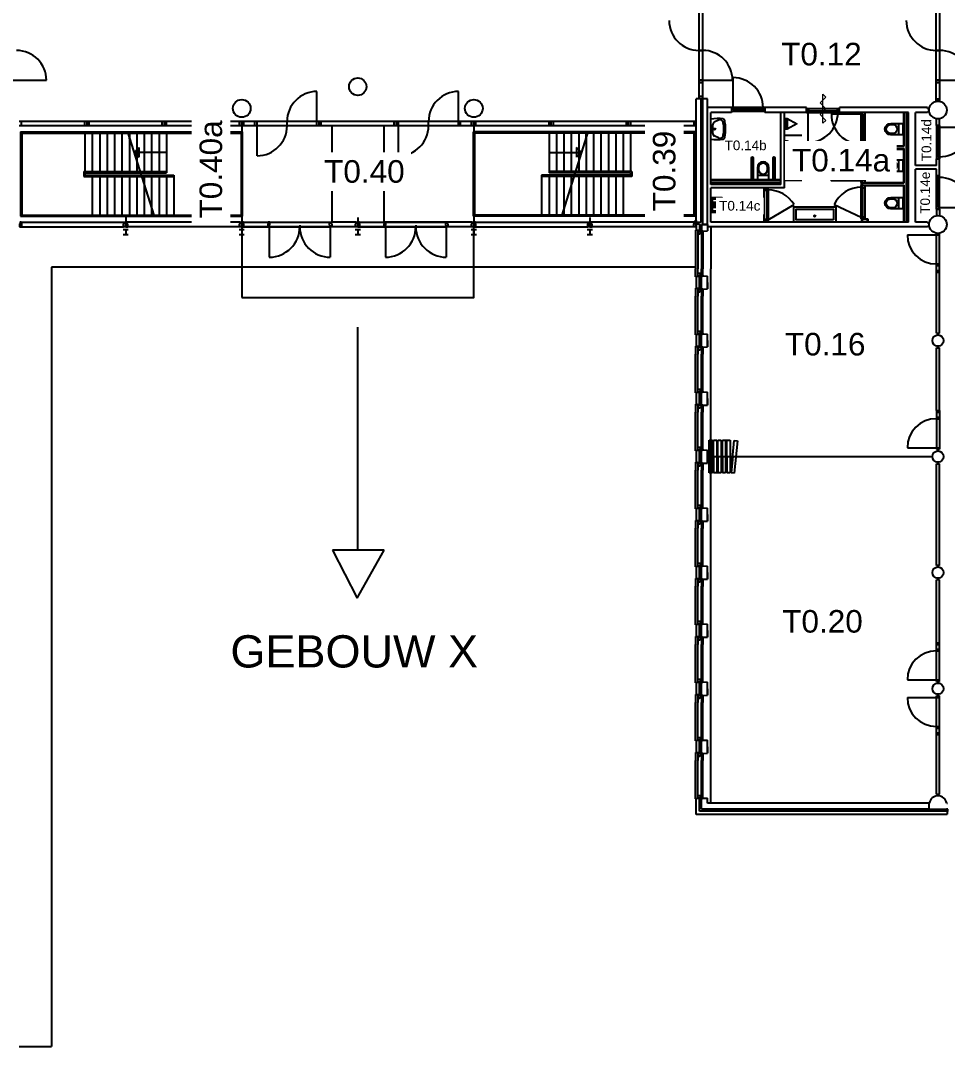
# Model space of a CAD drawing. Header units: millimetres. Extents: x 37323 to 141989, y 29562 to 82217.
# Drawn here: x 68860 to 97618, y 29939 to 61767 of the extents above; entities that cross this region are included whole.
import ezdxf
from ezdxf.enums import TextEntityAlignment as Align

# ---------------------------------------------------------------- set-up
doc = ezdxf.new("R2010")
doc.units = ezdxf.units.MM
doc.layers.get('0').update_dxf_attribs({"linetype": 'CONTINUOUS'})
for name, color, linetype in [('AL2100_BUITENWANDEN', 3, 'CONTINUOUS'), ('AL2200_BINNENWANDEN', 2, 'CONTINUOUS'), ('AL2400_TRAPPEN', 1, 'CONTINUOUS'), ('AL2800_DRAAGCONSTRUCTIE', 3, 'CONTINUOUS'), ('AL3100_BUITENWANDOPENING', 1, 'CONTINUOUS'), ('AL3200_BINNENWANDOPENING', 1, 'CONTINUOUS'), ('AL3300_VLOEROPENING', 8, 'CONTINUOUS'), ('AL4600-RUIMTENUMMER', 2, 'CONTINUOUS'), ('AL4600_RUIMTENUMMERS', 2, 'CONTINUOUS'), ('AL7400_SANITAIR', 1, 'CONTINUOUS'), ('AL7900_INRGEBOUW', 1, 'CONTINUOUS')]:
    doc.layers.add(name, color=color, linetype=linetype)
doc.styles.add('Arial', font='arial.ttf')

# ---------------------------------------------------------------- blocks, each defined once
blk = doc.blocks.new('AH28HA16')
for points in [[(-80, 76), (80, 76)], [(0, -76), (0, 76)], [(-80, -76), (80, -76)]]:
    blk.add_lwpolyline(points)
blk = doc.blocks.new('WAND TOILET')
at = {"linetype": 'Continuous'}
blk.add_line((120, -180), (120, 180), dxfattribs=at)
for points in [[(370, 180), (0, 180), (0, -180), (370, -180, 1)], [(370, -140, 1), (370, 140), (310, 140, 1), (310, -140)]]:
    blk.add_lwpolyline(points, format="xyb", close=True, dxfattribs=at)

msp = doc.modelspace()

# ---------------------------------------------------------------- linework, layer by layer
at = {"layer": 'AL2100_BUITENWANDEN'}
for p, q in [((89973, 59339), (89823, 59339)), ((89823, 55509), (89823, 59339)), ((89973, 55509), (89973, 59339)), ((90173, 59339), (90023, 59339)), ((90023, 55444), (90023, 59339)), ((90173, 55444), (90173, 59339)), ((89823, 55509), (89973, 55509)), ((89923, 55449), (89823, 55449)), ((89823, 55449), (89823, 55264)), ((89923, 55449), (89923, 55249)), ((89983, 55434), (90173, 55434)), ((89983, 55434), (89983, 55232)), ((90023, 55444), (90173, 55444)), ((90173, 55434), (90173, 55242)), ((89801, 55261), (89801, 54064)), ((89928, 55249), (89801, 55261)), ((89927, 55246), (89801, 55258)), ((89923, 55249), (89827, 55259)), ((89983, 55232), (90173, 55242)), ((89983, 55229), (90176, 55239)), ((90176, 55364), (90176, 55239)), ((89801, 53817), (89801, 54064)), ((89927, 53833), (89801, 53820)), ((89928, 53830), (89801, 53817)), ((89983, 53849), (90176, 53839)), ((89983, 53432), (89983, 53846)), ((89983, 53846), (90173, 53836)), ((90173, 53442), (90173, 53836)), ((90176, 53639), (90176, 53839)), ((90176, 53639), (90176, 53439)), ((89928, 53449), (89801, 53461)), ((89801, 53461), (89801, 53214)), ((89927, 53446), (89801, 53458)), ((89983, 53432), (90173, 53442)), ((89983, 53429), (90176, 53439)), ((89801, 52017), (89801, 52264)), ((89927, 52033), (89801, 52020)), ((89928, 52030), (89801, 52017)), ((89983, 52049), (90176, 52039)), ((89983, 51632), (89983, 52046)), ((89983, 52046), (90173, 52036)), ((90173, 51642), (90173, 52036)), ((90176, 51839), (90176, 52039)), ((89928, 51649), (89801, 51661)), ((89801, 51661), (89801, 51414)), ((89927, 51646), (89801, 51658)), ((89983, 51632), (90173, 51642)), ((89983, 51629), (90176, 51639)), ((90176, 51839), (90176, 51639)), ((89801, 50217), (89801, 50464)), ((89927, 50233), (89801, 50220)), ((89928, 50230), (89801, 50217)), ((89983, 50249), (90176, 50239)), ((89983, 50246), (90173, 50236)), ((89983, 49832), (89983, 50246)), ((90173, 49842), (90173, 50236)), ((90176, 50039), (90176, 50239)), ((90176, 50039), (90176, 49839)), ((89801, 49861), (89801, 49614)), ((89928, 49849), (89801, 49861)), ((89927, 49846), (89801, 49858)), ((89983, 49832), (90173, 49842)), ((89983, 49829), (90176, 49839)), ((89801, 48417), (89801, 48664)), ((89927, 48433), (89801, 48420)), ((89928, 48430), (89801, 48417)), ((89983, 48449), (90176, 48439)), ((89983, 48032), (89983, 48446)), ((89983, 48446), (90173, 48436)), ((90173, 48042), (90173, 48436)), ((90176, 48239), (90176, 48439)), ((89928, 48049), (89801, 48061)), ((89801, 48061), (89801, 47814)), ((90176, 48239), (90176, 48039)), ((89927, 48046), (89801, 48058)), ((89983, 48032), (90173, 48042)), ((89983, 48029), (90176, 48039)), ((89801, 46617), (89801, 46864)), ((89927, 46633), (89801, 46620)), ((89928, 46630), (89801, 46617)), ((89983, 46649), (90176, 46639)), ((89983, 46232), (89983, 46646)), ((89983, 46646), (90173, 46636)), ((90173, 46242), (90173, 46636)), ((90176, 46439), (90176, 46639)), ((89928, 46249), (89801, 46261)), ((89801, 46261), (89801, 46014)), ((89927, 46246), (89801, 46258)), ((89983, 46232), (90173, 46242)), ((89983, 46229), (90176, 46239)), ((90176, 46439), (90176, 46239)), ((89801, 44817), (89801, 45064)), ((89927, 44833), (89801, 44820)), ((89928, 44830), (89801, 44817)), ((89983, 44849), (90176, 44839)), ((89983, 44432), (89983, 44846)), ((89983, 44846), (90173, 44836)), ((90173, 44442), (90173, 44836)), ((90176, 44639), (90176, 44839)), ((90176, 44639), (90176, 44439)), ((89928, 44449), (89801, 44461)), ((89801, 44461), (89801, 44214)), ((89927, 44446), (89801, 44458)), ((89983, 44432), (90173, 44442)), ((89983, 44429), (90176, 44439)), ((89801, 43017), (89801, 43264)), ((89927, 43033), (89801, 43020)), ((89928, 43030), (89801, 43017)), ((89983, 43049), (90176, 43039)), ((89983, 42632), (89983, 43046)), ((89983, 43046), (90173, 43036)), ((90173, 42642), (90173, 43036)), ((90176, 42839), (90176, 43039)), ((89928, 42649), (89801, 42661)), ((89801, 42661), (89801, 42414)), ((89927, 42646), (89801, 42658)), ((90176, 42839), (90176, 42639)), ((89983, 42632), (90173, 42642)), ((89983, 42629), (90176, 42639)), ((89801, 41217), (89801, 41464)), ((89927, 41233), (89801, 41220)), ((89928, 41230), (89801, 41217)), ((89983, 41249), (90176, 41239)), ((89983, 40832), (89983, 41246)), ((89983, 41246), (90173, 41236)), ((90173, 40842), (90173, 41236)), ((90176, 41039), (90176, 41239)), ((89928, 40849), (89801, 40861)), ((89801, 40861), (89801, 40614)), ((89927, 40846), (89801, 40858)), ((89983, 40832), (90173, 40842)), ((89983, 40829), (90176, 40839)), ((90176, 41039), (90176, 40839)), ((89801, 39417), (89801, 39664)), ((89927, 39433), (89801, 39420)), ((89928, 39430), (89801, 39417)), ((89983, 39449), (90176, 39439)), ((89983, 39032), (89983, 39446)), ((89983, 39446), (90173, 39436)), ((90173, 39042), (90173, 39436)), ((90176, 39239), (90176, 39439)), ((90176, 39239), (90176, 39039)), ((89928, 39049), (89801, 39061)), ((89801, 39061), (89801, 38814)), ((89927, 39046), (89801, 39058)), ((89983, 39032), (90173, 39042)), ((89983, 39029), (90176, 39039)), ((89801, 37617), (89801, 37864)), ((89927, 37633), (89801, 37620)), ((89928, 37630), (89801, 37617)), ((89823, 37139), (89823, 37614)), ((89923, 37629), (89827, 37619)), ((89923, 37239), (89923, 37629)), ((89983, 37649), (90176, 37639)), ((89983, 37646), (90173, 37636)), ((89983, 37299), (89983, 37646)), ((90173, 37489), (90173, 37636)), ((90176, 37492), (90176, 37639)), ((93997, 37239), (89923, 37239)), ((93997, 37299), (89983, 37299)), ((93997, 37489), (90173, 37489)), ((97052, 37299), (93976, 37299)), ((97613, 37239), (93983, 37239)), ((97052, 37489), (93986, 37489)), ((97052, 37299), (97052, 37489)), ((97052, 37299), (97630, 37299)), ((97593, 37492), (97623, 37492)), ((97593, 37489), (97620, 37489)), ((97613, 37239), (97603, 37144)), ((93997, 37139), (89823, 37139)), ((97598, 37139), (93997, 37139))]:
    msp.add_line(p, q, dxfattribs=at)
for points in [[(89823, 53464, 0.385314), (89827, 53459), (89923, 53449), (89923, 53829), (89827, 53819, 0.385314), (89823, 53814), (89823, 53464)], [(89823, 51664, 0.385314), (89827, 51659), (89923, 51649), (89923, 52029), (89827, 52019, 0.385314), (89823, 52014), (89823, 51664)], [(89823, 49864, 0.385314), (89827, 49859), (89923, 49849), (89923, 50229), (89827, 50219, 0.385314), (89823, 50214), (89823, 49864)], [(89823, 48064, 0.385314), (89827, 48059), (89923, 48049), (89923, 48429), (89827, 48419, 0.385314), (89823, 48414), (89823, 48064)], [(89823, 46264, 0.385314), (89827, 46259), (89923, 46249), (89923, 46629), (89827, 46619, 0.385314), (89823, 46614), (89823, 46264)], [(89823, 44464, 0.385314), (89827, 44459), (89923, 44449), (89923, 44829), (89827, 44819, 0.385314), (89823, 44814), (89823, 44464)], [(89823, 42664, 0.385314), (89827, 42659), (89923, 42649), (89923, 43029), (89827, 43019, 0.385314), (89823, 43014), (89823, 42664)], [(89823, 40864, 0.385314), (89827, 40859), (89923, 40849), (89923, 41229), (89827, 41219, 0.385314), (89823, 41214), (89823, 40864)], [(89823, 39064, 0.385314), (89827, 39059), (89923, 39049), (89923, 39429), (89827, 39419, 0.385314), (89823, 39414), (89823, 39064)]]:
    msp.add_lwpolyline(points, format="xyb", dxfattribs=at)
for points in [[(90276, 53214), (90276, 53639), (90276, 54064)], [(90276, 51414), (90276, 51839), (90276, 52264)], [(90276, 49614), (90276, 50039), (90276, 50464)], [(90276, 47814), (90276, 48239), (90276, 48664)], [(90276, 46014), (90276, 46439), (90276, 46864)], [(90276, 44214), (90276, 44639), (90276, 45064)], [(90276, 42414), (90276, 42839), (90276, 43264)], [(90276, 40614), (90276, 41039), (90276, 41464)], [(90276, 38814), (90276, 39239), (90276, 39664)]]:
    msp.add_lwpolyline(points, dxfattribs=at)
for centre, radius in [((75723, 59039), 275), ((82923, 59039), 275), ((97323, 51839), 175), ((97323, 48239), 175), ((97323, 44639), 175), ((97323, 41039), 175)]:
    msp.add_circle(centre, radius, dxfattribs=at)
at = {"layer": 'AL2100_BUITENWANDEN', "ltscale": 50}
for centre in [(97323, 58989), (97323, 55439)]:
    msp.add_circle(centre, 275, dxfattribs=at)
at = {"layer": 'AL2100_BUITENWANDEN'}
for centre, radius, start, end in [((89828, 55264), 5, 180, 264.2894), ((89828, 37614), 5, 95.7106, 180), ((97323, 37439), 275, 10.4757, 169.5243), ((97598, 37144), 5, 270, 354.2894)]:
    msp.add_arc(centre, radius, start, end, dxfattribs=at)
at = {"layer": 'AL2200_BINNENWANDEN', "ltscale": 50}
for p, q in [((90919, 59064), (90173, 59064)), ((90919, 58914), (90279, 58914)), ((90279, 56684), (90279, 58914)), ((90919, 59064), (90919, 58914)), ((93239, 59064), (91949, 59064)), ((91949, 59064), (91949, 58914)), ((93239, 58914), (91949, 58914)), ((92449, 56684), (92449, 58914)), ((92559, 56574), (92559, 58914)), ((93239, 58914), (93239, 59064)), ((96998, 59064), (94269, 59064)), ((94269, 58914), (94269, 59064)), ((96409, 58914), (94269, 58914)), ((96259, 57880), (96259, 58914)), ((96271, 57868), (96271, 58914)), ((96346, 55514), (96346, 58914)), ((96409, 55514), (96409, 58914)), ((96998, 58914), (96623, 58914)), ((96623, 57269), (96623, 58914)), ((96998, 59039), (96998, 59064)), ((96998, 59039), (97052, 59039)), ((96998, 58914), (96998, 58939)), ((96998, 58939), (97052, 58939)), ((97273, 58513), (97273, 58719)), ((97373, 58513), (97373, 58719)), ((94945, 57880), (95059, 57880)), ((94945, 57880), (94945, 57780)), ((94945, 57780), (95059, 57780)), ((94945, 57780), (95059, 57780)), ((94955, 57880), (96259, 57880)), ((94955, 57880), (94955, 57780)), ((94955, 57780), (96259, 57780)), ((94967, 57868), (96271, 57868)), ((94967, 57868), (94967, 57793)), ((94967, 57793), (96271, 57793)), ((96259, 56746), (96259, 57780)), ((96271, 56734), (96271, 57793)), ((97273, 57269), (97273, 57479)), ((97373, 56949), (97373, 57479)), ((97273, 57269), (96623, 57269)), ((96623, 55514), (96623, 57159)), ((97273, 57159), (96623, 57159)), ((97273, 57083), (97273, 57159)), ((97273, 56949), (97273, 57159)), ((90279, 56834), (92449, 56834)), ((90279, 56822), (92449, 56822)), ((90279, 56747), (92449, 56747)), ((92449, 56684), (90279, 56684)), ((94945, 56746), (94945, 56646)), ((94955, 56746), (96259, 56746)), ((94955, 56746), (94955, 56646)), ((94967, 56734), (96271, 56734)), ((94967, 56734), (94967, 56659)), ((94967, 56659), (96271, 56659)), ((96271, 55514), (96271, 56659)), ((92559, 56574), (90279, 56574)), ((90279, 55514), (90279, 56574)), ((94955, 56646), (96259, 56646)), ((96259, 55514), (96259, 56646)), ((97273, 55915), (97273, 55709)), ((97373, 55915), (97373, 55709)), ((96409, 55514), (90279, 55514)), ((94955, 55612), (94955, 55514)), ((94955, 55612), (95142, 55612)), ((94967, 55600), (94967, 55514)), ((94967, 55600), (95130, 55600)), ((95130, 55600), (95130, 55514)), ((95142, 55612), (95142, 55514)), ((96998, 55514), (96623, 55514)), ((96998, 55514), (96998, 55489)), ((96998, 55489), (97052, 55489)), ((96998, 55389), (96998, 55364)), ((96998, 55389), (97052, 55389)), ((96998, 55364), (90176, 55364))]:
    msp.add_line(p, q, dxfattribs=at)
at = {"layer": 'AL2200_BINNENWANDEN'}
for p, q in [((97273, 58513), (97373, 58513)), ((97273, 57479), (97373, 57479)), ((97273, 56949), (97373, 56949)), ((91920, 56559), (91920, 56574)), ((92059, 56559), (92059, 56574)), ((97273, 55915), (97373, 55915)), ((90173, 55434), (90173, 55444)), ((91920, 55529), (91920, 55514)), ((92059, 55529), (92059, 55514)), ((90276, 55364), (90276, 54064)), ((97273, 52064), (97273, 53964)), ((97273, 53964), (97373, 53964)), ((97373, 52064), (97373, 53964)), ((97273, 52064), (97373, 52064)), ((97305, 52013), (97305, 52064)), ((97341, 52013), (97341, 52064)), ((97273, 49664), (97273, 51614)), ((97273, 51614), (97373, 51614)), ((97305, 51614), (97305, 51665)), ((97341, 51614), (97341, 51665)), ((97373, 49664), (97373, 51614)), ((97273, 49664), (97373, 49664)), ((97305, 48413), (97305, 48464)), ((97341, 48413), (97341, 48464)), ((90176, 48257), (90227, 48257)), ((90176, 48221), (90227, 48221)), ((90227, 48189), (90227, 48289)), ((90227, 48239), (97149, 48239)), ((90362, 48189), (90362, 48289)), ((90496, 48189), (90496, 48289)), ((90636, 48189), (90636, 48289)), ((90771, 48189), (90771, 48289)), ((90949, 48187), (90959, 48287)), ((97305, 48014), (97305, 48065)), ((97341, 48014), (97341, 48065)), ((97273, 48014), (97373, 48014)), ((97273, 44864), (97273, 48014)), ((97373, 44864), (97373, 48014)), ((97373, 44864), (97273, 44864)), ((97305, 44813), (97305, 44864)), ((97341, 44813), (97341, 44864)), ((97373, 44414), (97273, 44414)), ((97273, 42464), (97273, 44414)), ((97305, 44414), (97305, 44465)), ((97341, 44414), (97341, 44465)), ((97373, 42464), (97373, 44414)), ((97273, 42464), (97373, 42464)), ((97305, 41213), (97305, 41264)), ((97341, 41213), (97341, 41264)), ((97305, 40814), (97305, 40865)), ((97341, 40814), (97341, 40865)), ((97273, 37764), (97273, 39614)), ((97273, 39614), (97373, 39614)), ((97373, 37764), (97373, 39614)), ((97273, 37764), (97373, 37764)), ((97305, 37713), (97305, 37764)), ((97341, 37713), (97341, 37764))]:
    msp.add_line(p, q, dxfattribs=at)
at = {"layer": 'AL2400_TRAPPEN'}
for p, q in [((68863, 58310), (72184, 58310)), ((68863, 58310), (68863, 55699)), ((68897, 58276), (72195, 58276)), ((68897, 58276), (68897, 55733)), ((70858, 58276), (70858, 57078)), ((71088, 58276), (71088, 57078)), ((71318, 58276), (71318, 57078)), ((71548, 58276), (71548, 57078)), ((71778, 58276), (71778, 57078)), ((72008, 58276), (72008, 57078)), ((72184, 58310), (73388, 58310)), ((72184, 58310), (72991, 55733)), ((72195, 58276), (73388, 58276)), ((72238, 58097), (72238, 58276)), ((72238, 58276), (72238, 57078)), ((72468, 58276), (72468, 57301)), ((72698, 58276), (72698, 57078)), ((72928, 58276), (72928, 57078)), ((73158, 58276), (73158, 57078)), ((73388, 58310), (75740, 58310)), ((73388, 58276), (75706, 58276)), ((73388, 58276), (73388, 57044)), ((75706, 58276), (75706, 55733)), ((75740, 58310), (75740, 55699)), ((85257, 58310), (82906, 58310)), ((82906, 58310), (82906, 55699)), ((85257, 58276), (82940, 58276)), ((82940, 58276), (82940, 55733)), ((86461, 58310), (85257, 58310)), ((86451, 58276), (85257, 58276)), ((85257, 58276), (85257, 57044)), ((85487, 58276), (85487, 57078)), ((86461, 58310), (85654, 55733)), ((85717, 58276), (85717, 57078)), ((85947, 58276), (85947, 57078)), ((86177, 58276), (86177, 57301)), ((86407, 58097), (86407, 58276)), ((86407, 58276), (86407, 57078)), ((89749, 58276), (86451, 58276)), ((89783, 58310), (86461, 58310)), ((86637, 58276), (86637, 57078)), ((86867, 58276), (86867, 57078)), ((87097, 58276), (87097, 57078)), ((87327, 58276), (87327, 57078)), ((87557, 58276), (87557, 57078)), ((87787, 58276), (87787, 57078)), ((89749, 58276), (89749, 55733)), ((89783, 58310), (89783, 55699)), ((72382, 57677), (72532, 57827)), ((73388, 57677), (72382, 57677)), ((72382, 57677), (72532, 57527)), ((72532, 57827), (72532, 57527)), ((85257, 57677), (86263, 57677)), ((86263, 57677), (86113, 57827)), ((86113, 57827), (86113, 57527)), ((86263, 57677), (86113, 57527)), ((72468, 57301), (72468, 57078)), ((86177, 57301), (86177, 57078)), ((70824, 57078), (72570, 57078)), ((70824, 57078), (70824, 56930)), ((70858, 57044), (72580, 57044)), ((70858, 57044), (70858, 56964)), ((72570, 57078), (73388, 57078)), ((72580, 57044), (73388, 57044)), ((86076, 57078), (85257, 57078)), ((86065, 57044), (85257, 57044)), ((87787, 57044), (86065, 57044)), ((87821, 57078), (86076, 57078)), ((87787, 57044), (87787, 56964)), ((87821, 57078), (87821, 56930)), ((70824, 56930), (73618, 56930)), ((70858, 56964), (73618, 56964)), ((71088, 56930), (71088, 55733)), ((71318, 56930), (71318, 55733)), ((71548, 56930), (71548, 55733)), ((71778, 56930), (71778, 55733)), ((72008, 56930), (72008, 55733)), ((72238, 56930), (72238, 55733)), ((72468, 56930), (72468, 55733)), ((72698, 56930), (72698, 55733)), ((72928, 56930), (72928, 55733)), ((73158, 56930), (73158, 55733)), ((73388, 56930), (73388, 55733)), ((73618, 56964), (73618, 55733)), ((87787, 56964), (85027, 56964)), ((85027, 56964), (85027, 55733)), ((87821, 56930), (85027, 56930)), ((85257, 56930), (85257, 55733)), ((85487, 56930), (85487, 55733)), ((85717, 56930), (85717, 55733)), ((85947, 56930), (85947, 55733)), ((86177, 56930), (86177, 55733)), ((86407, 56930), (86407, 55733)), ((86637, 56930), (86637, 55733)), ((86867, 56930), (86867, 55733)), ((87097, 56930), (87097, 55733)), ((87327, 56930), (87327, 55733)), ((87557, 56930), (87557, 55733)), ((68863, 55699), (75740, 55699)), ((68897, 55733), (75706, 55733)), ((89783, 55699), (82906, 55699)), ((89749, 55733), (82940, 55733))]:
    msp.add_line(p, q, dxfattribs=at)
at = {"layer": 'AL2800_DRAAGCONSTRUCTIE'}
for p, q in [((72123, 55659), (72123, 55509)), ((75723, 55659), (75723, 55509)), ((79323, 55659), (79323, 55509)), ((82923, 55659), (82923, 55509)), ((86523, 55659), (86523, 55509)), ((89798, 54118), (69823, 54118)), ((69823, 54118), (69823, 29939)), ((68823, 29939), (69823, 29939))]:
    msp.add_line(p, q, dxfattribs=at)
at = {"layer": 'AL3100_BUITENWANDOPENING'}
for p, q in [((68883, 55509), (72073, 55509)), ((72056, 55458), (72073, 55458)), ((72056, 55370), (72056, 55458)), ((72073, 55509), (72123, 55509)), ((72073, 55458), (72073, 55509)), ((72113, 55469), (72123, 55469)), ((72113, 55469), (72113, 55410)), ((72123, 55410), (72113, 55410)), ((72123, 55509), (72123, 55469)), ((72173, 55509), (72123, 55509)), ((72133, 55469), (72123, 55469)), ((72123, 55410), (72123, 55370)), ((72123, 55410), (72133, 55410)), ((72133, 55469), (72133, 55410)), ((75673, 55509), (72173, 55509)), ((72173, 55458), (72173, 55509)), ((72190, 55458), (72173, 55458)), ((72190, 55370), (72190, 55458)), ((75656, 55370), (75656, 55458)), ((75656, 55458), (75673, 55458)), ((75673, 55458), (75673, 55509)), ((75673, 55509), (75723, 55509)), ((75713, 55469), (75723, 55469)), ((75713, 55469), (75713, 55410)), ((75723, 55410), (75713, 55410)), ((75773, 55509), (75723, 55509)), ((75723, 55509), (75723, 55469)), ((75733, 55469), (75723, 55469)), ((75723, 55410), (75733, 55410)), ((75723, 55410), (75723, 55370)), ((75733, 55469), (75733, 55410)), ((75773, 55458), (75773, 55509)), ((75773, 55509), (76545, 55509)), ((75790, 55458), (75773, 55458)), ((75790, 55370), (75790, 55458)), ((76528, 55458), (76528, 55370)), ((76545, 55458), (76528, 55458)), ((76545, 55509), (76545, 55458)), ((76595, 55509), (76545, 55509)), ((76578, 55370), (76578, 55421)), ((76578, 55421), (76595, 55421)), ((76595, 55509), (78450, 55509)), ((76595, 55421), (76595, 55509)), ((77523, 55421), (77523, 55370)), ((78450, 55421), (78450, 55509)), ((78450, 55509), (78500, 55509)), ((78467, 55421), (78450, 55421)), ((78467, 55370), (78467, 55421)), ((79273, 55509), (78500, 55509)), ((78500, 55509), (78500, 55458)), ((78500, 55458), (78517, 55458)), ((78517, 55458), (78517, 55370)), ((79256, 55458), (79273, 55458)), ((79256, 55370), (79256, 55458)), ((79273, 55509), (79323, 55509)), ((79273, 55458), (79273, 55509)), ((79313, 55469), (79313, 55410)), ((79313, 55469), (79323, 55469)), ((79323, 55410), (79313, 55410)), ((79323, 55509), (79323, 55469)), ((79373, 55509), (79323, 55509)), ((79333, 55469), (79323, 55469)), ((79323, 55410), (79323, 55370)), ((79323, 55410), (79333, 55410)), ((79333, 55469), (79333, 55410)), ((79373, 55458), (79373, 55509)), ((79373, 55509), (80145, 55509)), ((79390, 55458), (79373, 55458)), ((79390, 55370), (79390, 55458)), ((80145, 55458), (80128, 55458)), ((80128, 55458), (80128, 55370)), ((80195, 55509), (80145, 55509)), ((80145, 55509), (80145, 55458)), ((80178, 55421), (80195, 55421)), ((80178, 55370), (80178, 55421)), ((80195, 55509), (82050, 55509)), ((80195, 55421), (80195, 55509)), ((81123, 55421), (81123, 55370)), ((82050, 55509), (82100, 55509)), ((82050, 55421), (82050, 55509)), ((82067, 55421), (82050, 55421)), ((82067, 55370), (82067, 55421)), ((82873, 55509), (82100, 55509)), ((82100, 55509), (82100, 55458)), ((82100, 55458), (82117, 55458)), ((82117, 55458), (82117, 55370)), ((82856, 55370), (82856, 55458)), ((82856, 55458), (82873, 55458)), ((82873, 55458), (82873, 55509)), ((82873, 55509), (82923, 55509)), ((82913, 55469), (82923, 55469)), ((82913, 55469), (82913, 55410)), ((82923, 55410), (82913, 55410)), ((82973, 55509), (82923, 55509)), ((82923, 55509), (82923, 55469)), ((82933, 55469), (82923, 55469)), ((82923, 55410), (82933, 55410)), ((82923, 55410), (82923, 55370)), ((82933, 55469), (82933, 55410)), ((82973, 55509), (86473, 55509)), ((82973, 55458), (82973, 55509)), ((82990, 55458), (82973, 55458)), ((82990, 55370), (82990, 55458)), ((86456, 55370), (86456, 55458)), ((86456, 55458), (86473, 55458)), ((86473, 55458), (86473, 55509)), ((86473, 55509), (86523, 55509)), ((86513, 55469), (86523, 55469)), ((86513, 55469), (86513, 55410)), ((86523, 55410), (86513, 55410)), ((86523, 55509), (86523, 55469)), ((86573, 55509), (86523, 55509)), ((86533, 55469), (86523, 55469)), ((86523, 55410), (86523, 55370)), ((86523, 55410), (86533, 55410)), ((86533, 55469), (86533, 55410)), ((89763, 55509), (86573, 55509)), ((86573, 55458), (86573, 55509)), ((86590, 55458), (86573, 55458)), ((86590, 55370), (86590, 55458)), ((89788, 55559), (89823, 55559)), ((89788, 55509), (89788, 55559)), ((89810, 55509), (89788, 55509)), ((89823, 55513), (89810, 55513)), ((89810, 55513), (89810, 55509)), ((89823, 55559), (89823, 55513)), ((68900, 55370), (72056, 55370)), ((72123, 55370), (72056, 55370)), ((72123, 55370), (72190, 55370)), ((75656, 55370), (72190, 55370)), ((75723, 55370), (75656, 55370)), ((75723, 55370), (75790, 55370)), ((75790, 55370), (76528, 55370)), ((76528, 55370), (76578, 55370)), ((76578, 55370), (76578, 54425)), ((76578, 55370), (78467, 55370)), ((78467, 55370), (78467, 54425)), ((78517, 55370), (78467, 55370)), ((79256, 55370), (78517, 55370)), ((79323, 55370), (79256, 55370)), ((79323, 55370), (79390, 55370)), ((79390, 55370), (80128, 55370)), ((80128, 55370), (80178, 55370)), ((80178, 55370), (80178, 54425)), ((80178, 55370), (82067, 55370)), ((82067, 55370), (82067, 54425)), ((82117, 55370), (82067, 55370)), ((82856, 55370), (82117, 55370)), ((82923, 55370), (82856, 55370)), ((82923, 55370), (82990, 55370)), ((82990, 55370), (86456, 55370)), ((86523, 55370), (86456, 55370)), ((86523, 55370), (86590, 55370)), ((89746, 55370), (86590, 55370)), ((89869, 55149), (89869, 54064)), ((89983, 55219), (89983, 55214)), ((89987, 55219), (89983, 55219)), ((89983, 55214), (90033, 55214)), ((89983, 55166), (89983, 54064)), ((90033, 55232), (89987, 55229)), ((89987, 55229), (89987, 55219)), ((90033, 55214), (90033, 55232)), ((90033, 55214), (90033, 54064)), ((89869, 53929), (89869, 54064)), ((89983, 53912), (89983, 54064)), ((89983, 53859), (89983, 53864)), ((89983, 53864), (90033, 53864)), ((89987, 53859), (89983, 53859)), ((89987, 53849), (89987, 53859)), ((90033, 53846), (89987, 53849)), ((90033, 53864), (90033, 54065)), ((90033, 53864), (90033, 53846)), ((89801, 52264), (89801, 53214)), ((89869, 52264), (89869, 53214)), ((89987, 53419), (89983, 53419)), ((89983, 53419), (89983, 53414)), ((89983, 53414), (90033, 53414)), ((89983, 53366), (89983, 53214)), ((89983, 52264), (89983, 53214)), ((90033, 53432), (89987, 53429)), ((89987, 53429), (89987, 53419)), ((90033, 53414), (90033, 53432)), ((90033, 53414), (90033, 53213)), ((90033, 52264), (90033, 53214)), ((90276, 52264), (90276, 53214)), ((89869, 52129), (89869, 52264)), ((89983, 52112), (89983, 52264)), ((90033, 52064), (90033, 52265)), ((89983, 52059), (89983, 52064)), ((89983, 52064), (90033, 52064)), ((89987, 52059), (89983, 52059)), ((89987, 52049), (89987, 52059)), ((90033, 52046), (89987, 52049)), ((90033, 52064), (90033, 52046)), ((89987, 51619), (89983, 51619)), ((89983, 51619), (89983, 51614)), ((89983, 51614), (90033, 51614)), ((89983, 51566), (89983, 51414)), ((90033, 51632), (89987, 51629)), ((89987, 51629), (89987, 51619)), ((90033, 51614), (90033, 51632)), ((90033, 51614), (90033, 51413)), ((89801, 50464), (89801, 51414)), ((89869, 50464), (89869, 51414)), ((89983, 50464), (89983, 51414)), ((90033, 50464), (90033, 51414)), ((90276, 50464), (90276, 51414)), ((89869, 50329), (89869, 50464)), ((89983, 50312), (89983, 50464)), ((90033, 50264), (90033, 50465)), ((89983, 50259), (89983, 50264)), ((89983, 50264), (90033, 50264)), ((89987, 50259), (89983, 50259)), ((89987, 50249), (89987, 50259)), ((90033, 50246), (89987, 50249)), ((90033, 50264), (90033, 50246)), ((89987, 49819), (89983, 49819)), ((89983, 49819), (89983, 49814)), ((89983, 49814), (90033, 49814)), ((89983, 49766), (89983, 49614)), ((90033, 49832), (89987, 49829)), ((89987, 49829), (89987, 49819)), ((90033, 49814), (90033, 49832)), ((90033, 49814), (90033, 49613)), ((89801, 48664), (89801, 49614)), ((89869, 48664), (89869, 49614)), ((89983, 48664), (89983, 49614)), ((90033, 48664), (90033, 49614)), ((90276, 48664), (90276, 49614)), ((89869, 48529), (89869, 48664)), ((89983, 48512), (89983, 48664)), ((89983, 48459), (89983, 48464)), ((89983, 48464), (90033, 48464)), ((89987, 48459), (89983, 48459)), ((89987, 48449), (89987, 48459)), ((90033, 48446), (89987, 48449)), ((90033, 48464), (90033, 48665)), ((90033, 48464), (90033, 48446)), ((89801, 46864), (89801, 47814)), ((89869, 46864), (89869, 47814)), ((89987, 48019), (89983, 48019)), ((89983, 48019), (89983, 48014)), ((89983, 48014), (90033, 48014)), ((89983, 47966), (89983, 47814)), ((89983, 46864), (89983, 47814)), ((90033, 48032), (89987, 48029)), ((89987, 48029), (89987, 48019)), ((90033, 48014), (90033, 48032)), ((90033, 48014), (90033, 47813)), ((90033, 46864), (90033, 47814)), ((90276, 46864), (90276, 47814)), ((89869, 46729), (89869, 46864)), ((89983, 46712), (89983, 46864)), ((90033, 46664), (90033, 46865)), ((89983, 46659), (89983, 46664)), ((89983, 46664), (90033, 46664)), ((89987, 46659), (89983, 46659)), ((89987, 46649), (89987, 46659)), ((90033, 46646), (89987, 46649)), ((90033, 46664), (90033, 46646)), ((89987, 46219), (89983, 46219)), ((89983, 46219), (89983, 46214)), ((89983, 46214), (90033, 46214)), ((89983, 46166), (89983, 46014)), ((90033, 46232), (89987, 46229)), ((89987, 46229), (89987, 46219)), ((90033, 46214), (90033, 46232)), ((90033, 46214), (90033, 46013)), ((89801, 45064), (89801, 46014)), ((89869, 45064), (89869, 46014)), ((89983, 45064), (89983, 46014)), ((90033, 45064), (90033, 46014)), ((90276, 45064), (90276, 46014)), ((89869, 44929), (89869, 45064)), ((89983, 44912), (89983, 45064)), ((90033, 44864), (90033, 45065)), ((89983, 44859), (89983, 44864)), ((89983, 44864), (90033, 44864)), ((89987, 44859), (89983, 44859)), ((89987, 44849), (89987, 44859)), ((90033, 44846), (89987, 44849)), ((90033, 44864), (90033, 44846)), ((89987, 44419), (89983, 44419)), ((89983, 44419), (89983, 44414)), ((89983, 44414), (90033, 44414)), ((89983, 44366), (89983, 44214)), ((90033, 44432), (89987, 44429)), ((89987, 44429), (89987, 44419)), ((90033, 44414), (90033, 44432)), ((90033, 44414), (90033, 44213)), ((89801, 43264), (89801, 44214)), ((89869, 43264), (89869, 44214)), ((89983, 43264), (89983, 44214)), ((90033, 43264), (90033, 44214)), ((90276, 43264), (90276, 44214)), ((89869, 43129), (89869, 43264)), ((89983, 43112), (89983, 43264)), ((89983, 43059), (89983, 43064)), ((89983, 43064), (90033, 43064)), ((89987, 43059), (89983, 43059)), ((89987, 43049), (89987, 43059)), ((90033, 43046), (89987, 43049)), ((90033, 43064), (90033, 43265)), ((90033, 43064), (90033, 43046)), ((89801, 41464), (89801, 42414)), ((89869, 41464), (89869, 42414)), ((89987, 42619), (89983, 42619)), ((89983, 42619), (89983, 42614)), ((89983, 42614), (90033, 42614)), ((89983, 42566), (89983, 42414)), ((89983, 41464), (89983, 42414)), ((90033, 42632), (89987, 42629)), ((89987, 42629), (89987, 42619)), ((90033, 42614), (90033, 42632)), ((90033, 42614), (90033, 42413)), ((90033, 41464), (90033, 42414)), ((90276, 41464), (90276, 42414)), ((89869, 41329), (89869, 41464)), ((89983, 41312), (89983, 41464)), ((90033, 41264), (90033, 41465)), ((89983, 41259), (89983, 41264)), ((89983, 41264), (90033, 41264)), ((89987, 41259), (89983, 41259)), ((89987, 41249), (89987, 41259)), ((90033, 41246), (89987, 41249)), ((90033, 41264), (90033, 41246)), ((89987, 40819), (89983, 40819)), ((89983, 40819), (89983, 40814)), ((89983, 40814), (90033, 40814)), ((89983, 40766), (89983, 40614)), ((90033, 40832), (89987, 40829)), ((89987, 40829), (89987, 40819)), ((90033, 40814), (90033, 40832)), ((90033, 40814), (90033, 40613)), ((89801, 39664), (89801, 40614)), ((89869, 39664), (89869, 40614)), ((89983, 39664), (89983, 40614)), ((90033, 39664), (90033, 40614)), ((90276, 39664), (90276, 40614)), ((89869, 39529), (89869, 39664)), ((89983, 39512), (89983, 39664)), ((90033, 39464), (90033, 39665)), ((89983, 39459), (89983, 39464)), ((89983, 39464), (90033, 39464)), ((89987, 39459), (89983, 39459)), ((89987, 39449), (89987, 39459)), ((90033, 39446), (89987, 39449)), ((90033, 39464), (90033, 39446)), ((89987, 39019), (89983, 39019)), ((89983, 39019), (89983, 39014)), ((89983, 39014), (90033, 39014)), ((89983, 38966), (89983, 38814)), ((90033, 39032), (89987, 39029)), ((89987, 39029), (89987, 39019)), ((90033, 39014), (90033, 39032)), ((90033, 39014), (90033, 38813)), ((89801, 37864), (89801, 38814)), ((89869, 37864), (89869, 38814)), ((89983, 37864), (89983, 38814)), ((90033, 37864), (90033, 38814)), ((90276, 37492), (90276, 38814)), ((89869, 37729), (89869, 37864)), ((89983, 37712), (89983, 37864)), ((89983, 37659), (89983, 37664)), ((89983, 37664), (90033, 37664)), ((89987, 37659), (89983, 37659)), ((89987, 37649), (89987, 37659)), ((90033, 37646), (89987, 37649)), ((90033, 37664), (90033, 37865)), ((90033, 37664), (90033, 37646))]:
    msp.add_line(p, q, dxfattribs=at)
for points in [[(68833, 55370), (68900, 55370), (68900, 55458), (68883, 55458), (68883, 55509), (68848, 55509), (68848, 55450), (68833, 55450)], [(89813, 55370), (89746, 55370), (89746, 55458), (89763, 55458), (89763, 55509), (89798, 55509), (89798, 55450), (89813, 55450)], [(89803, 55509), (89848, 55509), (89848, 55454), (89803, 55454)], [(89869, 55239), (89869, 55149), (89932, 55149), (89932, 55166), (89983, 55166), (89983, 55224), (89924, 55224), (89924, 55239)], [(89983, 55229), (89983, 55274), (89928, 55274), (89928, 55229)], [(89869, 53839), (89869, 53929), (89932, 53929), (89932, 53912), (89983, 53912), (89983, 53854), (89924, 53854), (89924, 53839)], [(89983, 53849), (89983, 53804), (89928, 53804), (89928, 53849)], [(89983, 53429), (89983, 53474), (89928, 53474), (89928, 53429)], [(89869, 53439), (89869, 53349), (89932, 53349), (89932, 53366), (89983, 53366), (89983, 53424), (89924, 53424), (89924, 53439)], [(89869, 52039), (89869, 52129), (89932, 52129), (89932, 52112), (89983, 52112), (89983, 52054), (89924, 52054), (89924, 52039)], [(89983, 52049), (89983, 52004), (89928, 52004), (89928, 52049)], [(89869, 51639), (89869, 51549), (89932, 51549), (89932, 51566), (89983, 51566), (89983, 51624), (89924, 51624), (89924, 51639)], [(89983, 51629), (89983, 51674), (89928, 51674), (89928, 51629)], [(89869, 50239), (89869, 50329), (89932, 50329), (89932, 50312), (89983, 50312), (89983, 50254), (89924, 50254), (89924, 50239)], [(89983, 50249), (89983, 50204), (89928, 50204), (89928, 50249)], [(89869, 49839), (89869, 49749), (89932, 49749), (89932, 49766), (89983, 49766), (89983, 49824), (89924, 49824), (89924, 49839)], [(89983, 49829), (89983, 49874), (89928, 49874), (89928, 49829)], [(89869, 48439), (89869, 48529), (89932, 48529), (89932, 48512), (89983, 48512), (89983, 48454), (89924, 48454), (89924, 48439)], [(89983, 48449), (89983, 48404), (89928, 48404), (89928, 48449)], [(89983, 48029), (89983, 48074), (89928, 48074), (89928, 48029)], [(89869, 48039), (89869, 47949), (89932, 47949), (89932, 47966), (89983, 47966), (89983, 48024), (89924, 48024), (89924, 48039)], [(89869, 46639), (89869, 46729), (89932, 46729), (89932, 46712), (89983, 46712), (89983, 46654), (89924, 46654), (89924, 46639)], [(89983, 46649), (89983, 46604), (89928, 46604), (89928, 46649)], [(89869, 46239), (89869, 46149), (89932, 46149), (89932, 46166), (89983, 46166), (89983, 46224), (89924, 46224), (89924, 46239)], [(89983, 46229), (89983, 46274), (89928, 46274), (89928, 46229)], [(89869, 44839), (89869, 44929), (89932, 44929), (89932, 44912), (89983, 44912), (89983, 44854), (89924, 44854), (89924, 44839)], [(89983, 44849), (89983, 44804), (89928, 44804), (89928, 44849)], [(89869, 44439), (89869, 44349), (89932, 44349), (89932, 44366), (89983, 44366), (89983, 44424), (89924, 44424), (89924, 44439)], [(89983, 44429), (89983, 44474), (89928, 44474), (89928, 44429)], [(89869, 43039), (89869, 43129), (89932, 43129), (89932, 43112), (89983, 43112), (89983, 43054), (89924, 43054), (89924, 43039)], [(89983, 43049), (89983, 43004), (89928, 43004), (89928, 43049)], [(89983, 42629), (89983, 42674), (89928, 42674), (89928, 42629)], [(89869, 42639), (89869, 42549), (89932, 42549), (89932, 42566), (89983, 42566), (89983, 42624), (89924, 42624), (89924, 42639)], [(89869, 41239), (89869, 41329), (89932, 41329), (89932, 41312), (89983, 41312), (89983, 41254), (89924, 41254), (89924, 41239)], [(89983, 41249), (89983, 41204), (89928, 41204), (89928, 41249)], [(89869, 40839), (89869, 40749), (89932, 40749), (89932, 40766), (89983, 40766), (89983, 40824), (89924, 40824), (89924, 40839)], [(89983, 40829), (89983, 40874), (89928, 40874), (89928, 40829)], [(89869, 39439), (89869, 39529), (89932, 39529), (89932, 39512), (89983, 39512), (89983, 39454), (89924, 39454), (89924, 39439)], [(89983, 39449), (89983, 39404), (89928, 39404), (89928, 39449)], [(89869, 39039), (89869, 38949), (89932, 38949), (89932, 38966), (89983, 38966), (89983, 39024), (89924, 39024), (89924, 39039)], [(89983, 39029), (89983, 39074), (89928, 39074), (89928, 39029)], [(89869, 37639), (89869, 37729), (89932, 37729), (89932, 37712), (89983, 37712), (89983, 37654), (89924, 37654), (89924, 37639)], [(89983, 37649), (89983, 37604), (89928, 37604), (89928, 37649)], [(97633, 37299), (97588, 37299), (97588, 37244), (97633, 37244)]]:
    msp.add_lwpolyline(points, close=True, dxfattribs=at)
for points in [[(89869, 53349), (89869, 53214)], [(89869, 51549), (89869, 51414)], [(89869, 49749), (89869, 49614)], [(89869, 47949), (89869, 47814)], [(89869, 46149), (89869, 46014)], [(89869, 44349), (89869, 44214)], [(89869, 42549), (89869, 42414)], [(89869, 40749), (89869, 40614)], [(89869, 38949), (89869, 38814)]]:
    msp.add_lwpolyline(points, dxfattribs=at)
for centre, start, end in [((76578, 55370), 270, 360), ((78467, 55370), 180, 270), ((80178, 55370), 270, 360), ((82067, 55370), 180, 270)]:
    msp.add_arc(centre, 945, start, end, dxfattribs=at)
at = {"layer": 'AL3200_BINNENWANDOPENING'}
for p, q in [((97266, 59264), (97266, 62414)), ((97380, 59264), (97380, 62414)), ((89909, 59339), (89909, 62339)), ((90023, 59339), (90023, 62339)), ((89909, 60839), (90023, 60839)), ((90023, 60839), (89909, 60839)), ((97266, 60839), (97380, 60839)), ((97380, 60839), (97266, 60839)), ((68623, 59912), (69664, 59912)), ((90023, 59912), (89909, 59912)), ((89909, 59912), (90950, 59912)), ((89909, 59845), (90023, 59845)), ((97266, 59912), (98307, 59912)), ((97380, 59912), (97266, 59912)), ((97266, 59845), (97380, 59845)), ((78056, 58500), (78056, 59567)), ((82445, 58500), (82445, 59567)), ((90023, 59406), (89909, 59406)), ((90023, 59339), (89909, 59339)), ((97380, 59331), (97266, 59331)), ((97380, 59264), (97266, 59264)), ((89823, 58639), (68823, 58639)), ((68890, 58500), (68890, 58639)), ((70856, 58500), (70856, 58639)), ((70923, 58500), (70923, 58639)), ((70990, 58500), (70990, 58639)), ((73256, 58500), (73256, 58639)), ((73323, 58500), (73323, 58639)), ((73390, 58500), (73390, 58639)), ((75656, 58500), (75656, 58639)), ((75723, 58500), (75723, 58639)), ((75790, 58500), (75790, 58639)), ((76134, 58500), (76134, 58639)), ((76201, 57573), (76201, 58639)), ((77128, 58500), (77128, 58632)), ((78123, 58500), (78123, 58639)), ((78190, 58500), (78190, 58639)), ((80456, 58500), (80456, 58639)), ((80523, 58500), (80523, 58639)), ((80590, 57573), (80590, 58639)), ((81517, 58500), (81517, 58632)), ((82512, 58500), (82512, 58639)), ((82856, 58500), (82856, 58639)), ((82923, 58500), (82923, 58639)), ((82990, 58500), (82990, 58639)), ((85256, 58500), (85256, 58639)), ((85323, 58500), (85323, 58639)), ((85390, 58500), (85390, 58639)), ((87656, 58500), (87656, 58639)), ((87723, 58500), (87723, 58639)), ((87790, 58500), (87790, 58639)), ((89756, 58500), (89756, 58639)), ((89823, 58500), (89823, 58639)), ((89823, 58500), (68823, 58500)), ((96373, 55114), (97373, 55114)), ((97273, 53964), (97273, 55169)), ((97273, 55164), (97373, 55164)), ((97273, 55114), (97373, 55114)), ((97373, 53964), (97373, 55169)), ((97273, 54214), (97373, 54214)), ((97273, 54164), (97373, 54164)), ((97273, 54014), (97373, 54014)), ((97273, 53964), (97373, 53964)), ((97273, 49664), (97373, 49664)), ((97273, 49664), (97273, 48464)), ((97373, 49664), (97373, 48464)), ((97273, 49614), (97373, 49614)), ((97273, 49464), (97373, 49464)), ((97273, 49414), (97373, 49414)), ((90227, 47735), (90227, 48744)), ((90227, 48744), (90327, 48744)), ((90327, 48744), (90327, 47735)), ((90362, 47735), (90362, 48744)), ((90362, 48744), (90462, 48744)), ((90462, 48744), (90462, 47735)), ((90496, 47735), (90496, 48744)), ((90496, 48744), (90596, 48744)), ((90596, 48744), (90596, 47735)), ((90636, 47735), (90636, 48744)), ((90636, 48744), (90736, 48744)), ((90736, 48744), (90736, 47735)), ((90736, 48744), (90771, 48744)), ((90771, 47735), (90771, 48744)), ((90771, 48744), (90871, 48744)), ((90871, 48744), (90871, 47735)), ((90906, 47735), (91003, 48739)), ((91003, 48739), (91102, 48730)), ((91102, 48730), (91005, 47725)), ((96373, 48514), (97373, 48514)), ((97273, 48514), (97373, 48514)), ((97273, 48464), (97373, 48464)), ((90227, 48239), (90227, 47735)), ((90362, 48239), (90362, 47735)), ((90496, 48239), (90496, 47735)), ((90636, 48239), (90636, 47735)), ((90771, 48239), (90771, 47735)), ((90954, 48237), (90906, 47735)), ((90327, 47735), (90227, 47735)), ((90496, 47735), (90362, 47735)), ((90596, 47735), (90496, 47735)), ((90736, 47735), (90636, 47735)), ((90871, 47735), (90771, 47735)), ((91005, 47725), (90906, 47735)), ((97273, 42464), (97373, 42464)), ((97273, 41264), (97273, 42464)), ((97273, 42414), (97373, 42414)), ((97373, 41264), (97373, 42464)), ((97273, 42264), (97373, 42264)), ((97273, 42214), (97373, 42214)), ((96373, 41314), (97373, 41314)), ((97273, 41314), (97373, 41314)), ((97273, 41264), (97373, 41264)), ((96373, 40764), (97373, 40764)), ((97273, 40814), (97373, 40814)), ((97273, 39614), (97273, 40814)), ((97273, 40764), (97373, 40764)), ((97373, 39614), (97373, 40814)), ((97273, 39864), (97373, 39864)), ((97273, 39814), (97373, 39814)), ((97273, 39664), (97373, 39664)), ((97273, 39614), (97373, 39614))]:
    msp.add_line(p, q, dxfattribs=at)
at = {"layer": 'AL3200_BINNENWANDOPENING', "ltscale": 50}
for p, q in [((90969, 59064), (90969, 59994)), ((90919, 59064), (91949, 59064)), ((90919, 59064), (90919, 58950)), ((90919, 58950), (91949, 58950)), ((90969, 59064), (90969, 59021)), ((90969, 59021), (91899, 59021)), ((90986, 59021), (90986, 58950)), ((91899, 59021), (91314, 59021)), ((91882, 59021), (91882, 58950)), ((91899, 59064), (91899, 59021)), ((91949, 59064), (91949, 58950)), ((94269, 59028), (93239, 59028)), ((93239, 58914), (93239, 59028)), ((94269, 58914), (93239, 58914)), ((94219, 58957), (93289, 58957)), ((93289, 58914), (93289, 58957)), ((93289, 58957), (93874, 58957)), ((93289, 58914), (93289, 57984)), ((93306, 58957), (93306, 59028)), ((94202, 58957), (94202, 59028)), ((94219, 58914), (94219, 58957)), ((94269, 58914), (94269, 59028)), ((94945, 57880), (94945, 58914)), ((95059, 57880), (95059, 58914)), ((94945, 58863), (94988, 58863)), ((94988, 58862), (94988, 57932)), ((94988, 58848), (95059, 58848)), ((97273, 58513), (97273, 57479)), ((97373, 58513), (97273, 58513)), ((97330, 58446), (97273, 58446)), ((97330, 58461), (97330, 57531)), ((97373, 58461), (97330, 58461)), ((97373, 58513), (97373, 57479)), ((94945, 57932), (94988, 57932)), ((94988, 57947), (95059, 57947)), ((94945, 57880), (95059, 57880)), ((94945, 56746), (94945, 57780)), ((94945, 57728), (94988, 57728)), ((94988, 56798), (94988, 57728)), ((94988, 57713), (95059, 57713)), ((95059, 56746), (95059, 57780)), ((97330, 57546), (97273, 57546)), ((97373, 57479), (97273, 57479)), ((97373, 57479), (97273, 57479)), ((97373, 57531), (97330, 57531)), ((94945, 56798), (94988, 56798)), ((94945, 56746), (95059, 56746)), ((94988, 56813), (95059, 56813)), ((97273, 55915), (97273, 56949)), ((97373, 56949), (97273, 56949)), ((97373, 56949), (97273, 56949)), ((97330, 56882), (97273, 56882)), ((97330, 55967), (97330, 56897)), ((97373, 56897), (97330, 56897)), ((97373, 55915), (97373, 56949)), ((94945, 55612), (94945, 56646)), ((94945, 56646), (95059, 56646)), ((94945, 56594), (94988, 56594)), ((94988, 55664), (94988, 56594)), ((94988, 56579), (95059, 56579)), ((95059, 55612), (95059, 56646)), ((92059, 55579), (92857, 56056)), ((94102, 56056), (94945, 55664)), ((97330, 55982), (97273, 55982)), ((97373, 55915), (97273, 55915)), ((97373, 55967), (97330, 55967)), ((94945, 55664), (94988, 55664)), ((94945, 55612), (95059, 55612)), ((94988, 55679), (95059, 55679))]:
    msp.add_line(p, q, dxfattribs=at)
at = {"layer": 'AL3200_BINNENWANDOPENING', "lineweight": 15, "ltscale": 50}
msp.add_line((93754, 58578), (93754, 59478), dxfattribs=at)
msp.add_lwpolyline([(93754, 58578), (93844, 58668), (93664, 58848), (93844, 59028), (93664, 59208), (93844, 59388), (93754, 59478)], dxfattribs=at)
at = {"layer": 'AL3200_BINNENWANDOPENING', "ltscale": 50}
for points in [[(90919, 59064), (90919, 58950), (91949, 58950), (91949, 59064)], [(94269, 58914), (94269, 59028), (93239, 59028), (93239, 58914)], [(92059, 56559), (91920, 56559), (91920, 55529), (92059, 55529)]]:
    msp.add_lwpolyline(points, close=True, dxfattribs=at)
for points in [[(90969, 59064), (90969, 59021), (91899, 59021), (91899, 59064)], [(90986, 59021), (90969, 59021), (90969, 59064), (91899, 59064), (91899, 59021), (91882, 59021), (91882, 58950), (91882, 59021), (90986, 59021), (90986, 58950)], [(94202, 58957), (94219, 58957), (94219, 58914), (93289, 58914), (93289, 58957), (93306, 58957), (93306, 59028), (93306, 58957), (94202, 58957), (94202, 59028)], [(94219, 58914), (94219, 58957), (93289, 58957), (93289, 58914)], [(92016, 56492), (92016, 56509), (92059, 56509), (92059, 55579), (92016, 55579), (92016, 55596), (91920, 55596), (92016, 55596), (92016, 56492), (91920, 56492)]]:
    msp.add_lwpolyline(points, dxfattribs=at)
for points in [[(94945, 58862), (94015, 58862, 0.414214), (94945, 57932)], [(97373, 58461), (98303, 58461, -0.414214), (97373, 57531)], [(94945, 56798), (94015, 56798, -0.414214), (94945, 57728)], [(97373, 55967), (98303, 55967, 0.414214), (97373, 56897)]]:
    msp.add_lwpolyline(points, format="xyb", dxfattribs=at)
at = {"layer": 'AL3200_BINNENWANDOPENING'}
for points in [[(89928, 53849), (89924, 53849), (89924, 53839), (89928, 53839)], [(89983, 53849), (89983, 53859), (89987, 53859), (89987, 53849)], [(89928, 53429), (89924, 53429), (89924, 53439), (89928, 53439)], [(89983, 53429), (89983, 53419), (89987, 53419), (89987, 53429)], [(89928, 52049), (89924, 52049), (89924, 52039), (89928, 52039)], [(89983, 52049), (89983, 52059), (89987, 52059), (89987, 52049)], [(89928, 51629), (89924, 51629), (89924, 51639), (89928, 51639)], [(89983, 51629), (89983, 51619), (89987, 51619), (89987, 51629)], [(89928, 50249), (89924, 50249), (89924, 50239), (89928, 50239)], [(89983, 50249), (89983, 50259), (89987, 50259), (89987, 50249)], [(89928, 49829), (89924, 49829), (89924, 49839), (89928, 49839)], [(89983, 49829), (89983, 49819), (89987, 49819), (89987, 49829)], [(89928, 48449), (89924, 48449), (89924, 48439), (89928, 48439)], [(89983, 48449), (89983, 48459), (89987, 48459), (89987, 48449)], [(89928, 48029), (89924, 48029), (89924, 48039), (89928, 48039)], [(89983, 48029), (89983, 48019), (89987, 48019), (89987, 48029)], [(89928, 46649), (89924, 46649), (89924, 46639), (89928, 46639)], [(89983, 46649), (89983, 46659), (89987, 46659), (89987, 46649)], [(89928, 46229), (89924, 46229), (89924, 46239), (89928, 46239)], [(89983, 46229), (89983, 46219), (89987, 46219), (89987, 46229)], [(89928, 44849), (89924, 44849), (89924, 44839), (89928, 44839)], [(89983, 44849), (89983, 44859), (89987, 44859), (89987, 44849)], [(89928, 44429), (89924, 44429), (89924, 44439), (89928, 44439)], [(89983, 44429), (89983, 44419), (89987, 44419), (89987, 44429)], [(89928, 43049), (89924, 43049), (89924, 43039), (89928, 43039)], [(89983, 43049), (89983, 43059), (89987, 43059), (89987, 43049)], [(89928, 42629), (89924, 42629), (89924, 42639), (89928, 42639)], [(89983, 42629), (89983, 42619), (89987, 42619), (89987, 42629)], [(89928, 41249), (89924, 41249), (89924, 41239), (89928, 41239)], [(89983, 41249), (89983, 41259), (89987, 41259), (89987, 41249)], [(89928, 40829), (89924, 40829), (89924, 40839), (89928, 40839)], [(89983, 40829), (89983, 40819), (89987, 40819), (89987, 40829)], [(89928, 39449), (89924, 39449), (89924, 39439), (89928, 39439)], [(89983, 39449), (89983, 39459), (89987, 39459), (89987, 39449)], [(89928, 39029), (89924, 39029), (89924, 39039), (89928, 39039)], [(89983, 39029), (89983, 39019), (89987, 39019), (89987, 39029)]]:
    msp.add_lwpolyline(points, close=True, dxfattribs=at)
for centre, radius, start, end in [((89909, 61767), 928, 180, 270), ((97266, 61767), 927, 180, 270), ((68737, 59912), 927, 0, 90), ((90023, 59912), 928, 0, 90), ((97380, 59912), 927, 0, 90), ((78062, 58633), 933, 90.3681, 180.0627), ((82451, 58633), 933, 90.3681, 180.0627), ((76201, 58500), 928, 270, 0), ((80590, 58500), 928, 270, 0), ((97273, 55114), 900, 180, 270), ((97273, 48514), 900, 90, 180), ((97273, 41314), 900, 90, 180), ((97273, 40764), 900, 180, 270)]:
    msp.add_arc(centre, radius, start, end, dxfattribs=at)
at = {"layer": 'AL3200_BINNENWANDOPENING', "ltscale": 50}
for centre, start, end in [((90969, 59064), 0, 90), ((93289, 58914), 270, 0), ((92059, 55579), 30.8557, 90), ((94945, 55664), 89.9999, 155.072)]:
    msp.add_arc(centre, 930, start, end, dxfattribs=at)
at = {"layer": 'AL3300_VLOEROPENING'}
msp.add_circle((79323, 59714), 270, dxfattribs=at)
at = {"layer": 'AL4600-RUIMTENUMMER'}
for p, q in [((79325, 45347), (79323, 52257)), ((80140, 45338), (78542, 45336)), ((78542, 45336), (79302, 43845)), ((79302, 43845), (80140, 45338))]:
    msp.add_line(p, q, dxfattribs=at)
at = {"layer": 'AL7400_SANITAIR'}
for p, q in [((90510, 58673), (90382, 58613)), ((90330, 58522), (90330, 58276)), ((90510, 58125), (90382, 58185)), ((92589, 58214), (93099, 58214)), ((92589, 57514), (93099, 57514)), ((92589, 56814), (93099, 56814)), ((90589, 56124), (90319, 56124)), ((90589, 56084), (90319, 56084)), ((90589, 56044), (90319, 56044)), ((90589, 56004), (90319, 56004)), ((90589, 55964), (90319, 55964))]:
    msp.add_line(p, q, dxfattribs=at)
for points in [[(92649, 58732), (92939, 58564), (92649, 58397), (92589, 58397), (92589, 58732), (92649, 58732), (92649, 58397)], [(92649, 58032), (92939, 57864), (92649, 57697), (92589, 57697), (92589, 58032), (92649, 58032), (92649, 57697)], [(92649, 57332), (92939, 57164), (92649, 56997), (92589, 56997), (92589, 57332), (92649, 57332), (92649, 56997)]]:
    msp.add_lwpolyline(points, dxfattribs=at)
for points in [[(91539, 56859), (91539, 57509, -1), (91589, 57509), (91589, 56859, -1), (91539, 56859)], [(92209, 56859), (92209, 57509, -1), (92259, 57509), (92259, 56859, -1), (92209, 56859)]]:
    msp.add_lwpolyline(points, format="xyb", dxfattribs=at)
for points in [[(90279, 55819), (90629, 55819), (90629, 56269), (90279, 56269)], [(90319, 55859), (90589, 55859), (90589, 56229), (90319, 56229)], [(94152, 55514), (92852, 55514), (92852, 55984), (94152, 55984)], [(94082, 55584), (92922, 55584), (92922, 55914), (94082, 55914)]]:
    msp.add_lwpolyline(points, close=True, dxfattribs=at)
for centre in [(90398, 58399), (93502, 55702)]:
    msp.add_circle(centre, 22.5, dxfattribs=at)
for centre, radius, start, end in [((90495, 57279), 1445, 83.4115, 98.5932), ((90436, 58522), 106, 120.4879, 180.4073), ((90558, 58584), 101, 3.129, 117.9397), ((89867, 58399), 814, 346.5009, 13.4991), ((90625, 58632), 90, 0, 66.7238), ((88948, 58399), 1782, 352.4866, 7.5134), ((90436, 58276), 106, 179.5927, 239.5122), ((90495, 59519), 1445, 261.4068, 276.5885), ((90558, 58214), 101, 242.0603, 356.871), ((90625, 58166), 90, 293.2762, 0)]:
    msp.add_arc(centre, radius, start, end, dxfattribs=at)
at = {"layer": 'AL7900_INRGEBOUW'}
for p, q in [((75723, 58500), (75723, 55509)), ((78517, 58500), (78517, 55509)), ((80128, 58500), (80128, 55509)), ((82923, 58500), (82923, 55509)), ((82117, 55509), (80128, 55509))]:
    msp.add_line(p, q, dxfattribs=at)
msp.add_lwpolyline([(75723, 53170), (82923, 53170), (82923, 55370), (75723, 55370)], close=True, dxfattribs=at)

# ---------------------------------------------------------------- block references
at = {"layer": 'AL2800_DRAAGCONSTRUCTIE', "rotation": 180}
for p in [(72123, 55194), (75723, 55194), (79323, 55194), (82923, 55194), (86523, 55194)]:
    msp.add_blockref('AH28HA16', p, dxfattribs=at)
at = {"layer": 'AL7400_SANITAIR', "xscale": -1}
for p in [(96229, 58397), (96229, 57263), (96229, 56100)]:
    msp.add_blockref('WAND TOILET', p, dxfattribs=at)
at = {"layer": 'AL7400_SANITAIR', "rotation": 90}
msp.add_blockref('WAND TOILET', (91899, 56834), dxfattribs=at)

# ---------------------------------------------------------------- texts
at = {"layer": 'AL4600-RUIMTENUMMER', "style": 'Arial'}
msp.add_text('GEBOUW X', height=1000, dxfattribs=at).set_placement((75372, 41696))
at = {"layer": 'AL4600_RUIMTENUMMERS', "style": 'Arial'}
for s, height, p in [('T0.12', 700, (92457, 60165)), ('T0.14b', 300, (90703, 57654)), ('T0.16', 700, (92573, 51166)), ('T0.20', 700, (92490, 42568))]:
    msp.add_text(s, height=height, dxfattribs=at).set_placement(p, align=Align.BOTTOM_LEFT)
for s, p in [('T0.14d', (97204, 57402)), ('T0.14e', (97165, 55772))]:
    msp.add_text(s, height=300, rotation=90, dxfattribs=at).set_placement(p, align=Align.BOTTOM_LEFT)

# ---------------------------------------------------------------- next in the draw order: wipeouts: each hides what was drawn before it
for points in [[(75374, 55403), (75374, 58873), (74169, 58873), (74169, 55403)], [(89437, 55625), (89437, 58550), (88232, 58550), (88232, 55625)], [(92572, 56823), (96042, 56823), (96042, 58028), (92572, 58028)], [(78056, 56475), (80977, 56475), (80977, 57680), (78056, 57680)], [(90439, 55759), (91916, 55759), (91916, 56275), (90439, 56275)]]:
    msp.add_wipeout(points).dxf.layer = 'AL4600_RUIMTENUMMERS'

# ---------------------------------------------------------------- next in the draw order: texts
for s, p in [('T0.40a', (75324, 55625)), ('T0.39', (89387, 55847))]:
    msp.add_text(s, height=700, rotation=90, dxfattribs=at).set_placement(p, align=Align.BOTTOM_LEFT)
for s, height, p in [('T0.14a', 700, (92794, 56873)), ('T0.40', 700, (78278, 56525)), ('T0.14c', 300, (90534, 55780))]:
    msp.add_text(s, height=height, dxfattribs=at).set_placement(p, align=Align.BOTTOM_LEFT)

doc.saveas('drawing.dxf')
